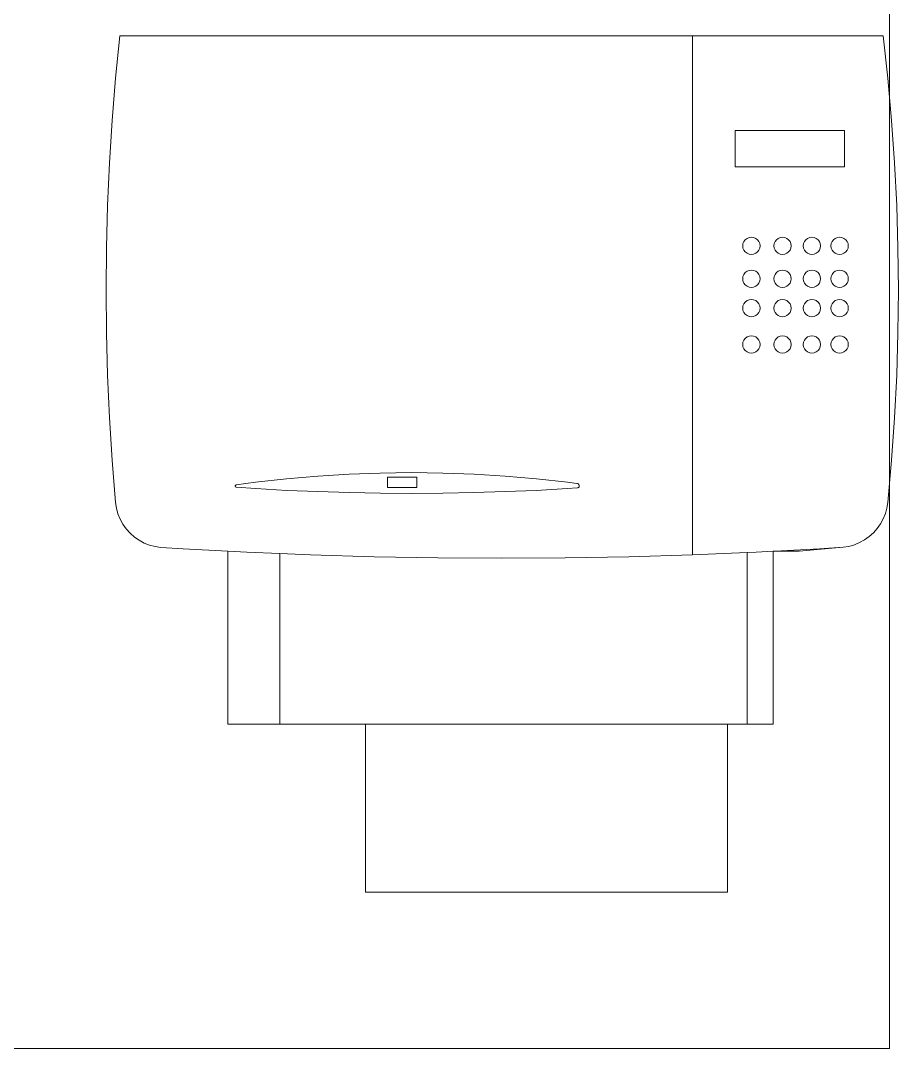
# Model space of a CAD drawing. Header units: metres. Extents: x 28 to 148, y 23 to 113.
# Drawn here: x 131.908 to 132.415, y 40.751 to 41.345 of the extents above; entities that cross this region are included whole.
import ezdxf

# ---------------------------------------------------------------- set-up
doc = ezdxf.new("R2010")
doc.units = ezdxf.units.M
doc.layers.add('Equipamiento SR', color=23, linetype='Continuous', lineweight=0)

# ---------------------------------------------------------------- blocks, each defined once
blk = doc.blocks.new('A$C102E17E8')
at = {"layer": 'Equipamiento SR'}
for p, q in [((0.32323, 0.45744), (0.29869, 0.45679)), ((0.34777, 0.45766), (0.32323, 0.45744)), ((0.37232, 0.45744), (0.34777, 0.45766)), ((0.39686, 0.45679), (0.37232, 0.45744)), ((0.2219, 0.45172), (0.21867, 0.45085)), ((0.2252, 0.45221), (0.2219, 0.45172)), ((0.24967, 0.45417), (0.2252, 0.45221)), ((0.27417, 0.4557), (0.24967, 0.45417)), ((0.29869, 0.45679), (0.27417, 0.4557)), ((0.42138, 0.4557), (0.39686, 0.45679)), ((0.44588, 0.45417), (0.42138, 0.4557)), ((0.47034, 0.45221), (0.44588, 0.45417)), ((0.49477, 0.44982), (0.47034, 0.45221)), ((0.2099, 0.44609), (0.20742, 0.44385)), ((0.21263, 0.44801), (0.2099, 0.44609)), ((0.21557, 0.44961), (0.21263, 0.44801)), ((0.21867, 0.45085), (0.21557, 0.44961)), ((0.49477, 0.119), (0.49477, 0.44982)), ((0.20521, 0.44135), (0.2033, 0.4386)), ((0.20742, 0.44385), (0.20521, 0.44135)), ((0.20174, 0.43565), (0.20052, 0.43254)), ((0.2033, 0.4386), (0.20174, 0.43565)), ((0.19968, 0.4293), (0.19922, 0.42599)), ((0.20052, 0.43254), (0.19968, 0.4293)), ((0.19922, 0.42599), (0.19838, 0.41312)), ((0.19838, 0.41312), (0.197, 0.38728)), ((0.097, 0.35728), (0.097, 0.38728)), ((0.097, 0.38728), (0.197, 0.38728)), ((0.197, 0.38728), (0.19642, 0.37639)), ((0.23396, 0.38255), (0.23319, 0.37126)), ((0.23403, 0.38268), (0.23396, 0.38255)), ((0.23412, 0.3828), (0.23403, 0.38268)), ((0.23423, 0.3829), (0.23412, 0.3828)), ((0.23436, 0.38297), (0.23423, 0.3829)), ((0.2345, 0.38302), (0.23436, 0.38297)), ((0.23465, 0.38303), (0.2345, 0.38302)), ((0.23479, 0.38302), (0.23465, 0.38303)), ((0.23493, 0.38297), (0.23479, 0.38302)), ((0.23506, 0.3829), (0.23493, 0.38297)), ((0.23517, 0.3828), (0.23506, 0.3829)), ((0.23526, 0.38268), (0.23517, 0.3828)), ((0.23533, 0.38255), (0.23526, 0.38268)), ((0.23533, 0.38255), (0.23686, 0.37133)), ((0.19642, 0.37639), (0.19563, 0.35728)), ((0.23319, 0.37126), (0.23219, 0.35327)), ((0.23686, 0.37133), (0.23886, 0.35338)), ((0.097, 0.30779), (0.097, 0.35728)), ((0.19563, 0.35728), (0.097, 0.35728)), ((0.19563, 0.35728), (0.19489, 0.33964)), ((0.23219, 0.35327), (0.23142, 0.33527)), ((0.23886, 0.35338), (0.24041, 0.33538)), ((0.19489, 0.33964), (0.1938, 0.30288)), ((0.23142, 0.33527), (0.23086, 0.31726)), ((0.24041, 0.33538), (0.24153, 0.31735)), ((0.23086, 0.31726), (0.23053, 0.29925)), ((0.24153, 0.31735), (0.24219, 0.29929)), ((0, 0.09879), (0, 0.30779)), ((0, 0.30779), (0.06688, 0.30779)), ((0.06688, 0.30779), (0.097, 0.30779)), ((0.097, 0.30779), (0.097, 0.09879)), ((0.097, 0.09879), (0.097, 0.30779)), ((0.1938, 0.30288), (0.19315, 0.2661)), ((0.23053, 0.29925), (0.23042, 0.28123)), ((0.24219, 0.29929), (0.24242, 0.28123)), ((0.23375, 0.2951), (0.23375, 0.2781)), ((0.23975, 0.2951), (0.23375, 0.2951)), ((0.23975, 0.2781), (0.23975, 0.2951)), ((0.23042, 0.28123), (0.23053, 0.26321)), ((0.24242, 0.28123), (0.24219, 0.26317)), ((0.23375, 0.2781), (0.23975, 0.2781)), ((0.19315, 0.2661), (0.19293, 0.22932)), ((0.23053, 0.26321), (0.23086, 0.2452)), ((0.24219, 0.26317), (0.24153, 0.24511)), ((0.23086, 0.2452), (0.23142, 0.22719)), ((0.24153, 0.24511), (0.24041, 0.22708)), ((0.19293, 0.22932), (0.19315, 0.19254)), ((0.23142, 0.22719), (0.23219, 0.20919)), ((0.24041, 0.22708), (0.23886, 0.20908)), ((0.23219, 0.20919), (0.23319, 0.19121)), ((0.23886, 0.20908), (0.23686, 0.19113)), ((0.19315, 0.19254), (0.1938, 0.15577)), ((0.23319, 0.19121), (0.23358, 0.1855)), ((0.23686, 0.19113), (0.23611, 0.18567)), ((0.23365, 0.18517), (0.23358, 0.1855)), ((0.2338, 0.18488), (0.23365, 0.18517)), ((0.23401, 0.18463), (0.2338, 0.18488)), ((0.23429, 0.18445), (0.23401, 0.18463)), ((0.2346, 0.18434), (0.23429, 0.18445)), ((0.23493, 0.18432), (0.2346, 0.18434)), ((0.23526, 0.18438), (0.23493, 0.18432)), ((0.23556, 0.18453), (0.23526, 0.18438)), ((0.2358, 0.18475), (0.23556, 0.18453)), ((0.23599, 0.18503), (0.2358, 0.18475)), ((0.23609, 0.18534), (0.23599, 0.18503)), ((0.23611, 0.18567), (0.23609, 0.18534)), ((0.1938, 0.15577), (0.19489, 0.119)), ((0.19489, 0.119), (0.49477, 0.119)), ((0.19489, 0.119), (0.19621, 0.08728)), ((0.49477, 0.00882), (0.49477, 0.119)), ((0.06688, 0.09879), (0, 0.09879)), ((0.097, 0.09879), (0.06688, 0.09879)), ((0.097, 0.08728), (0.097, 0.09879)), ((0.31398, 0.08928), (0.31295, 0.08849)), ((0.31519, 0.08978), (0.31398, 0.08928)), ((0.31648, 0.08995), (0.31519, 0.08978)), ((0.31778, 0.08978), (0.31648, 0.08995)), ((0.31898, 0.08928), (0.31778, 0.08978)), ((0.32002, 0.08849), (0.31898, 0.08928)), ((0.33498, 0.08928), (0.33395, 0.08849)), ((0.33619, 0.08978), (0.33498, 0.08928)), ((0.33748, 0.08995), (0.33619, 0.08978)), ((0.33878, 0.08978), (0.33748, 0.08995)), ((0.33998, 0.08928), (0.33878, 0.08978)), ((0.34102, 0.08849), (0.33998, 0.08928)), ((0.35198, 0.08928), (0.35095, 0.08849)), ((0.35319, 0.08978), (0.35198, 0.08928)), ((0.35448, 0.08995), (0.35319, 0.08978)), ((0.35578, 0.08978), (0.35448, 0.08995)), ((0.35698, 0.08928), (0.35578, 0.08978)), ((0.35802, 0.08849), (0.35698, 0.08928)), ((0.37098, 0.08928), (0.36995, 0.08849)), ((0.37219, 0.08978), (0.37098, 0.08928)), ((0.37348, 0.08995), (0.37219, 0.08978)), ((0.37478, 0.08978), (0.37348, 0.08995)), ((0.37598, 0.08928), (0.37478, 0.08978)), ((0.37702, 0.08849), (0.37598, 0.08928)), ((0.4191, 0.09424), (0.4401, 0.09424)), ((0.4191, 0.03124), (0.4191, 0.09424)), ((0.4401, 0.03124), (0.4401, 0.09424)), ((0.097, 0.08728), (0.19621, 0.08728)), ((0.097, 0.07228), (0.097, 0.08728)), ((0.19621, 0.08728), (0.19642, 0.08225)), ((0.31165, 0.08625), (0.31148, 0.08495)), ((0.31148, 0.08495), (0.31165, 0.08366)), ((0.31215, 0.08745), (0.31165, 0.08625)), ((0.31165, 0.08366), (0.31215, 0.08245)), ((0.31295, 0.08849), (0.31215, 0.08745)), ((0.32081, 0.08745), (0.32002, 0.08849)), ((0.32131, 0.08625), (0.32081, 0.08745)), ((0.32081, 0.08245), (0.32131, 0.08366)), ((0.32148, 0.08495), (0.32131, 0.08625)), ((0.32131, 0.08366), (0.32148, 0.08495)), ((0.33265, 0.08625), (0.33248, 0.08495)), ((0.33248, 0.08495), (0.33265, 0.08366)), ((0.33315, 0.08745), (0.33265, 0.08625)), ((0.33265, 0.08366), (0.33315, 0.08245)), ((0.33395, 0.08849), (0.33315, 0.08745)), ((0.34181, 0.08745), (0.34102, 0.08849)), ((0.34231, 0.08625), (0.34181, 0.08745)), ((0.34181, 0.08245), (0.34231, 0.08366)), ((0.34248, 0.08495), (0.34231, 0.08625)), ((0.34231, 0.08366), (0.34248, 0.08495)), ((0.34965, 0.08625), (0.34948, 0.08495)), ((0.34948, 0.08495), (0.34965, 0.08366)), ((0.35015, 0.08745), (0.34965, 0.08625)), ((0.34965, 0.08366), (0.35015, 0.08245)), ((0.35095, 0.08849), (0.35015, 0.08745)), ((0.35881, 0.08745), (0.35802, 0.08849)), ((0.35931, 0.08625), (0.35881, 0.08745)), ((0.35881, 0.08245), (0.35931, 0.08366)), ((0.35948, 0.08495), (0.35931, 0.08625)), ((0.35931, 0.08366), (0.35948, 0.08495)), ((0.36865, 0.08625), (0.36848, 0.08495)), ((0.36848, 0.08495), (0.36865, 0.08366)), ((0.36915, 0.08745), (0.36865, 0.08625)), ((0.36865, 0.08366), (0.36915, 0.08245)), ((0.36995, 0.08849), (0.36915, 0.08745)), ((0.37781, 0.08745), (0.37702, 0.08849)), ((0.37831, 0.08625), (0.37781, 0.08745)), ((0.37781, 0.08245), (0.37831, 0.08366)), ((0.37848, 0.08495), (0.37831, 0.08625)), ((0.37831, 0.08366), (0.37848, 0.08495)), ((0.19642, 0.08225), (0.19695, 0.07228)), ((0.31215, 0.08245), (0.31295, 0.08142)), ((0.31295, 0.08142), (0.31398, 0.08062)), ((0.31398, 0.08062), (0.31519, 0.08012)), ((0.31519, 0.08012), (0.31648, 0.07995)), ((0.31648, 0.07995), (0.31778, 0.08012)), ((0.31778, 0.08012), (0.31898, 0.08062)), ((0.31898, 0.08062), (0.32002, 0.08142)), ((0.32002, 0.08142), (0.32081, 0.08245)), ((0.33315, 0.08245), (0.33395, 0.08142)), ((0.33395, 0.08142), (0.33498, 0.08062)), ((0.33498, 0.08062), (0.33619, 0.08012)), ((0.33619, 0.08012), (0.33748, 0.07995)), ((0.33748, 0.07995), (0.33878, 0.08012)), ((0.33878, 0.08012), (0.33998, 0.08062)), ((0.33998, 0.08062), (0.34102, 0.08142)), ((0.34102, 0.08142), (0.34181, 0.08245)), ((0.35015, 0.08245), (0.35095, 0.08142)), ((0.35095, 0.08142), (0.35198, 0.08062)), ((0.35198, 0.08062), (0.35319, 0.08012)), ((0.35319, 0.08012), (0.35448, 0.07995)), ((0.35448, 0.07995), (0.35578, 0.08012)), ((0.35578, 0.08012), (0.35698, 0.08062)), ((0.35698, 0.08062), (0.35802, 0.08142)), ((0.35802, 0.08142), (0.35881, 0.08245)), ((0.36915, 0.08245), (0.36995, 0.08142)), ((0.36995, 0.08142), (0.37098, 0.08062)), ((0.37098, 0.08062), (0.37219, 0.08012)), ((0.37219, 0.08012), (0.37348, 0.07995)), ((0.37348, 0.07995), (0.37478, 0.08012)), ((0.37478, 0.08012), (0.37598, 0.08062)), ((0.37598, 0.08062), (0.37702, 0.08142)), ((0.37702, 0.08142), (0.37781, 0.08245)), ((0.097, 0.07228), (0.19695, 0.07228)), ((0.19695, 0.07228), (0.197, 0.07136)), ((0.197, 0.07136), (0.197, 0.05728)), ((0.197, 0.07136), (0.19838, 0.04552)), ((0.31398, 0.07128), (0.31295, 0.07049)), ((0.31519, 0.07178), (0.31398, 0.07128)), ((0.31648, 0.07195), (0.31519, 0.07178)), ((0.31778, 0.07178), (0.31648, 0.07195)), ((0.31898, 0.07128), (0.31778, 0.07178)), ((0.32002, 0.07049), (0.31898, 0.07128)), ((0.33498, 0.07128), (0.33395, 0.07049)), ((0.33619, 0.07178), (0.33498, 0.07128)), ((0.33748, 0.07195), (0.33619, 0.07178)), ((0.33878, 0.07178), (0.33748, 0.07195)), ((0.33998, 0.07128), (0.33878, 0.07178)), ((0.34102, 0.07049), (0.33998, 0.07128)), ((0.35198, 0.07128), (0.35095, 0.07049)), ((0.35319, 0.07178), (0.35198, 0.07128)), ((0.35448, 0.07195), (0.35319, 0.07178)), ((0.35578, 0.07178), (0.35448, 0.07195)), ((0.35698, 0.07128), (0.35578, 0.07178)), ((0.35802, 0.07049), (0.35698, 0.07128)), ((0.37098, 0.07128), (0.36995, 0.07049)), ((0.37219, 0.07178), (0.37098, 0.07128)), ((0.37348, 0.07195), (0.37219, 0.07178)), ((0.37478, 0.07178), (0.37348, 0.07195)), ((0.37598, 0.07128), (0.37478, 0.07178)), ((0.37702, 0.07049), (0.37598, 0.07128)), ((0.31165, 0.06825), (0.31148, 0.06695)), ((0.31148, 0.06695), (0.31165, 0.06566)), ((0.31215, 0.06945), (0.31165, 0.06825)), ((0.31165, 0.06566), (0.31215, 0.06445)), ((0.31295, 0.07049), (0.31215, 0.06945)), ((0.32081, 0.06945), (0.32002, 0.07049)), ((0.32131, 0.06825), (0.32081, 0.06945)), ((0.32081, 0.06445), (0.32131, 0.06566)), ((0.32148, 0.06695), (0.32131, 0.06825)), ((0.32131, 0.06566), (0.32148, 0.06695)), ((0.33265, 0.06825), (0.33248, 0.06695)), ((0.33248, 0.06695), (0.33265, 0.06566)), ((0.33315, 0.06945), (0.33265, 0.06825)), ((0.33265, 0.06566), (0.33315, 0.06445)), ((0.33395, 0.07049), (0.33315, 0.06945)), ((0.34181, 0.06945), (0.34102, 0.07049)), ((0.34231, 0.06825), (0.34181, 0.06945)), ((0.34181, 0.06445), (0.34231, 0.06566)), ((0.34248, 0.06695), (0.34231, 0.06825)), ((0.34231, 0.06566), (0.34248, 0.06695)), ((0.34965, 0.06825), (0.34948, 0.06695)), ((0.34948, 0.06695), (0.34965, 0.06566)), ((0.35015, 0.06945), (0.34965, 0.06825)), ((0.34965, 0.06566), (0.35015, 0.06445)), ((0.35095, 0.07049), (0.35015, 0.06945)), ((0.35881, 0.06945), (0.35802, 0.07049)), ((0.35931, 0.06825), (0.35881, 0.06945)), ((0.35881, 0.06445), (0.35931, 0.06566)), ((0.35948, 0.06695), (0.35931, 0.06825)), ((0.35931, 0.06566), (0.35948, 0.06695)), ((0.36865, 0.06825), (0.36848, 0.06695)), ((0.36848, 0.06695), (0.36865, 0.06566)), ((0.36915, 0.06945), (0.36865, 0.06825)), ((0.36865, 0.06566), (0.36915, 0.06445)), ((0.36995, 0.07049), (0.36915, 0.06945)), ((0.37781, 0.06945), (0.37702, 0.07049)), ((0.37831, 0.06825), (0.37781, 0.06945)), ((0.37781, 0.06445), (0.37831, 0.06566)), ((0.37848, 0.06695), (0.37831, 0.06825)), ((0.37831, 0.06566), (0.37848, 0.06695)), ((0.31215, 0.06445), (0.31295, 0.06342)), ((0.31295, 0.06342), (0.31398, 0.06262)), ((0.31398, 0.06262), (0.31519, 0.06212)), ((0.31519, 0.06212), (0.31648, 0.06195)), ((0.31648, 0.06195), (0.31778, 0.06212)), ((0.31778, 0.06212), (0.31898, 0.06262)), ((0.31898, 0.06262), (0.32002, 0.06342)), ((0.32002, 0.06342), (0.32081, 0.06445)), ((0.33315, 0.06445), (0.33395, 0.06342)), ((0.33395, 0.06342), (0.33498, 0.06262)), ((0.33498, 0.06262), (0.33619, 0.06212)), ((0.33619, 0.06212), (0.33748, 0.06195)), ((0.33748, 0.06195), (0.33878, 0.06212)), ((0.33878, 0.06212), (0.33998, 0.06262)), ((0.33998, 0.06262), (0.34102, 0.06342)), ((0.34102, 0.06342), (0.34181, 0.06445)), ((0.35015, 0.06445), (0.35095, 0.06342)), ((0.35095, 0.06342), (0.35198, 0.06262)), ((0.35198, 0.06262), (0.35319, 0.06212)), ((0.35319, 0.06212), (0.35448, 0.06195)), ((0.35448, 0.06195), (0.35578, 0.06212)), ((0.35578, 0.06212), (0.35698, 0.06262)), ((0.35698, 0.06262), (0.35802, 0.06342)), ((0.35802, 0.06342), (0.35881, 0.06445)), ((0.36915, 0.06445), (0.36995, 0.06342)), ((0.36995, 0.06342), (0.37098, 0.06262)), ((0.37098, 0.06262), (0.37219, 0.06212)), ((0.37219, 0.06212), (0.37348, 0.06195)), ((0.37348, 0.06195), (0.37478, 0.06212)), ((0.37478, 0.06212), (0.37598, 0.06262)), ((0.37598, 0.06262), (0.37702, 0.06342)), ((0.37702, 0.06342), (0.37781, 0.06445)), ((0.19927, 0.03185), (0.197, 0.05728)), ((0.31295, 0.05349), (0.31215, 0.05245)), ((0.31398, 0.05428), (0.31295, 0.05349)), ((0.31519, 0.05478), (0.31398, 0.05428)), ((0.31648, 0.05495), (0.31519, 0.05478)), ((0.31778, 0.05478), (0.31648, 0.05495)), ((0.31898, 0.05428), (0.31778, 0.05478)), ((0.32002, 0.05349), (0.31898, 0.05428)), ((0.32081, 0.05245), (0.32002, 0.05349)), ((0.33395, 0.05349), (0.33315, 0.05245)), ((0.33498, 0.05428), (0.33395, 0.05349)), ((0.33619, 0.05478), (0.33498, 0.05428)), ((0.33748, 0.05495), (0.33619, 0.05478)), ((0.33878, 0.05478), (0.33748, 0.05495)), ((0.33998, 0.05428), (0.33878, 0.05478)), ((0.34102, 0.05349), (0.33998, 0.05428)), ((0.34181, 0.05245), (0.34102, 0.05349)), ((0.35095, 0.05349), (0.35015, 0.05245)), ((0.35198, 0.05428), (0.35095, 0.05349)), ((0.35319, 0.05478), (0.35198, 0.05428)), ((0.35448, 0.05495), (0.35319, 0.05478)), ((0.35578, 0.05478), (0.35448, 0.05495)), ((0.35698, 0.05428), (0.35578, 0.05478)), ((0.35802, 0.05349), (0.35698, 0.05428)), ((0.35881, 0.05245), (0.35802, 0.05349)), ((0.36995, 0.05349), (0.36915, 0.05245)), ((0.37098, 0.05428), (0.36995, 0.05349)), ((0.37219, 0.05478), (0.37098, 0.05428)), ((0.37348, 0.05495), (0.37219, 0.05478)), ((0.37478, 0.05478), (0.37348, 0.05495)), ((0.37598, 0.05428), (0.37478, 0.05478)), ((0.37702, 0.05349), (0.37598, 0.05428)), ((0.37781, 0.05245), (0.37702, 0.05349)), ((0.31165, 0.05125), (0.31148, 0.04995)), ((0.31148, 0.04995), (0.31165, 0.04866)), ((0.31215, 0.05245), (0.31165, 0.05125)), ((0.31165, 0.04866), (0.31215, 0.04745)), ((0.32131, 0.05125), (0.32081, 0.05245)), ((0.32081, 0.04745), (0.32131, 0.04866)), ((0.32148, 0.04995), (0.32131, 0.05125)), ((0.32131, 0.04866), (0.32148, 0.04995)), ((0.33265, 0.05125), (0.33248, 0.04995)), ((0.33248, 0.04995), (0.33265, 0.04866)), ((0.33315, 0.05245), (0.33265, 0.05125)), ((0.33265, 0.04866), (0.33315, 0.04745)), ((0.34231, 0.05125), (0.34181, 0.05245)), ((0.34181, 0.04745), (0.34231, 0.04866)), ((0.34248, 0.04995), (0.34231, 0.05125)), ((0.34231, 0.04866), (0.34248, 0.04995)), ((0.34965, 0.05125), (0.34948, 0.04995)), ((0.34948, 0.04995), (0.34965, 0.04866)), ((0.35015, 0.05245), (0.34965, 0.05125)), ((0.34965, 0.04866), (0.35015, 0.04745)), ((0.35931, 0.05125), (0.35881, 0.05245)), ((0.35881, 0.04745), (0.35931, 0.04866)), ((0.35948, 0.04995), (0.35931, 0.05125)), ((0.35931, 0.04866), (0.35948, 0.04995)), ((0.36865, 0.05125), (0.36848, 0.04995)), ((0.36848, 0.04995), (0.36865, 0.04866)), ((0.36915, 0.05245), (0.36865, 0.05125)), ((0.36865, 0.04866), (0.36915, 0.04745)), ((0.37831, 0.05125), (0.37781, 0.05245)), ((0.37781, 0.04745), (0.37831, 0.04866)), ((0.37848, 0.04995), (0.37831, 0.05125)), ((0.37831, 0.04866), (0.37848, 0.04995)), ((0.19838, 0.04552), (0.19927, 0.03185)), ((0.31215, 0.04745), (0.31295, 0.04642)), ((0.31295, 0.04642), (0.31398, 0.04562)), ((0.31398, 0.04562), (0.31519, 0.04512)), ((0.31519, 0.04512), (0.31648, 0.04495)), ((0.31648, 0.04495), (0.31778, 0.04512)), ((0.31778, 0.04512), (0.31898, 0.04562)), ((0.31898, 0.04562), (0.32002, 0.04642)), ((0.32002, 0.04642), (0.32081, 0.04745)), ((0.33315, 0.04745), (0.33395, 0.04642)), ((0.33395, 0.04642), (0.33498, 0.04562)), ((0.33498, 0.04562), (0.33619, 0.04512)), ((0.33619, 0.04512), (0.33748, 0.04495)), ((0.33748, 0.04495), (0.33878, 0.04512)), ((0.33878, 0.04512), (0.33998, 0.04562)), ((0.33998, 0.04562), (0.34102, 0.04642)), ((0.34102, 0.04642), (0.34181, 0.04745)), ((0.35015, 0.04745), (0.35095, 0.04642)), ((0.35095, 0.04642), (0.35198, 0.04562)), ((0.35198, 0.04562), (0.35319, 0.04512)), ((0.35319, 0.04512), (0.35448, 0.04495)), ((0.35448, 0.04495), (0.35578, 0.04512)), ((0.35578, 0.04512), (0.35698, 0.04562)), ((0.35698, 0.04562), (0.35802, 0.04642)), ((0.35802, 0.04642), (0.35881, 0.04745)), ((0.36915, 0.04745), (0.36995, 0.04642)), ((0.36995, 0.04642), (0.37098, 0.04562)), ((0.37098, 0.04562), (0.37219, 0.04512)), ((0.37219, 0.04512), (0.37348, 0.04495)), ((0.37348, 0.04495), (0.37478, 0.04512)), ((0.37478, 0.04512), (0.37598, 0.04562)), ((0.37598, 0.04562), (0.37702, 0.04642)), ((0.37702, 0.04642), (0.37781, 0.04745)), ((0.31215, 0.03645), (0.31165, 0.03525)), ((0.31295, 0.03749), (0.31215, 0.03645)), ((0.31398, 0.03828), (0.31295, 0.03749)), ((0.31519, 0.03878), (0.31398, 0.03828)), ((0.31648, 0.03895), (0.31519, 0.03878)), ((0.31778, 0.03878), (0.31648, 0.03895)), ((0.31898, 0.03828), (0.31778, 0.03878)), ((0.32002, 0.03749), (0.31898, 0.03828)), ((0.32081, 0.03645), (0.32002, 0.03749)), ((0.32131, 0.03525), (0.32081, 0.03645)), ((0.33315, 0.03645), (0.33265, 0.03525)), ((0.33395, 0.03749), (0.33315, 0.03645)), ((0.33498, 0.03828), (0.33395, 0.03749)), ((0.33619, 0.03878), (0.33498, 0.03828)), ((0.33748, 0.03895), (0.33619, 0.03878)), ((0.33878, 0.03878), (0.33748, 0.03895)), ((0.33998, 0.03828), (0.33878, 0.03878)), ((0.34102, 0.03749), (0.33998, 0.03828)), ((0.34181, 0.03645), (0.34102, 0.03749)), ((0.34231, 0.03525), (0.34181, 0.03645)), ((0.35015, 0.03645), (0.34965, 0.03525)), ((0.35095, 0.03749), (0.35015, 0.03645)), ((0.35198, 0.03828), (0.35095, 0.03749)), ((0.35319, 0.03878), (0.35198, 0.03828)), ((0.35448, 0.03895), (0.35319, 0.03878)), ((0.35578, 0.03878), (0.35448, 0.03895)), ((0.35698, 0.03828), (0.35578, 0.03878)), ((0.35802, 0.03749), (0.35698, 0.03828)), ((0.35881, 0.03645), (0.35802, 0.03749)), ((0.35931, 0.03525), (0.35881, 0.03645)), ((0.36915, 0.03645), (0.36865, 0.03525)), ((0.36995, 0.03749), (0.36915, 0.03645)), ((0.37098, 0.03828), (0.36995, 0.03749)), ((0.37219, 0.03878), (0.37098, 0.03828)), ((0.37348, 0.03895), (0.37219, 0.03878)), ((0.37478, 0.03878), (0.37348, 0.03895)), ((0.37598, 0.03828), (0.37478, 0.03878)), ((0.37702, 0.03749), (0.37598, 0.03828)), ((0.37781, 0.03645), (0.37702, 0.03749)), ((0.37831, 0.03525), (0.37781, 0.03645)), ((0.19981, 0.0286), (0.19927, 0.03185)), ((0.31165, 0.03525), (0.31148, 0.03395)), ((0.31148, 0.03395), (0.31165, 0.03266)), ((0.31165, 0.03266), (0.31215, 0.03145)), ((0.31215, 0.03145), (0.31295, 0.03042)), ((0.31295, 0.03042), (0.31398, 0.02962)), ((0.31898, 0.02962), (0.32002, 0.03042)), ((0.32002, 0.03042), (0.32081, 0.03145)), ((0.32081, 0.03145), (0.32131, 0.03266)), ((0.32148, 0.03395), (0.32131, 0.03525)), ((0.32131, 0.03266), (0.32148, 0.03395)), ((0.33265, 0.03525), (0.33248, 0.03395)), ((0.33248, 0.03395), (0.33265, 0.03266)), ((0.33265, 0.03266), (0.33315, 0.03145)), ((0.33315, 0.03145), (0.33395, 0.03042)), ((0.33395, 0.03042), (0.33498, 0.02962)), ((0.33998, 0.02962), (0.34102, 0.03042)), ((0.34102, 0.03042), (0.34181, 0.03145)), ((0.34181, 0.03145), (0.34231, 0.03266)), ((0.34248, 0.03395), (0.34231, 0.03525)), ((0.34231, 0.03266), (0.34248, 0.03395)), ((0.34965, 0.03525), (0.34948, 0.03395)), ((0.34948, 0.03395), (0.34965, 0.03266)), ((0.34965, 0.03266), (0.35015, 0.03145)), ((0.35015, 0.03145), (0.35095, 0.03042)), ((0.35095, 0.03042), (0.35198, 0.02962)), ((0.35698, 0.02962), (0.35802, 0.03042)), ((0.35802, 0.03042), (0.35881, 0.03145)), ((0.35881, 0.03145), (0.35931, 0.03266)), ((0.35948, 0.03395), (0.35931, 0.03525)), ((0.35931, 0.03266), (0.35948, 0.03395)), ((0.36865, 0.03525), (0.36848, 0.03395)), ((0.36848, 0.03395), (0.36865, 0.03266)), ((0.36865, 0.03266), (0.36915, 0.03145)), ((0.36915, 0.03145), (0.36995, 0.03042)), ((0.36995, 0.03042), (0.37098, 0.02962)), ((0.37598, 0.02962), (0.37702, 0.03042)), ((0.37702, 0.03042), (0.37781, 0.03145)), ((0.37781, 0.03145), (0.37831, 0.03266)), ((0.37848, 0.03395), (0.37831, 0.03525)), ((0.37831, 0.03266), (0.37848, 0.03395)), ((0.4401, 0.03124), (0.4191, 0.03124)), ((0.20071, 0.02544), (0.19981, 0.0286)), ((0.20196, 0.0224), (0.20071, 0.02544)), ((0.31398, 0.02962), (0.31519, 0.02912)), ((0.31519, 0.02912), (0.31648, 0.02895)), ((0.31648, 0.02895), (0.31778, 0.02912)), ((0.31778, 0.02912), (0.31898, 0.02962)), ((0.33498, 0.02962), (0.33619, 0.02912)), ((0.33619, 0.02912), (0.33748, 0.02895)), ((0.33748, 0.02895), (0.33878, 0.02912)), ((0.33878, 0.02912), (0.33998, 0.02962)), ((0.35198, 0.02962), (0.35319, 0.02912)), ((0.35319, 0.02912), (0.35448, 0.02895)), ((0.35448, 0.02895), (0.35578, 0.02912)), ((0.35578, 0.02912), (0.35698, 0.02962)), ((0.37098, 0.02962), (0.37219, 0.02912)), ((0.37219, 0.02912), (0.37348, 0.02895)), ((0.37348, 0.02895), (0.37478, 0.02912)), ((0.37478, 0.02912), (0.37598, 0.02962)), ((0.20356, 0.01952), (0.20196, 0.0224)), ((0.20546, 0.01684), (0.20356, 0.01952)), ((0.20766, 0.01439), (0.20546, 0.01684)), ((0.21013, 0.01221), (0.20766, 0.01439)), ((0.21282, 0.01032), (0.21013, 0.01221)), ((0.21571, 0.00875), (0.21282, 0.01032)), ((0.21876, 0.00752), (0.21571, 0.00875)), ((0.22193, 0.00664), (0.21876, 0.00752)), ((0.22518, 0.00613), (0.22193, 0.00664)), ((0.24964, 0.00392), (0.22518, 0.00613)), ((0.47036, 0.00613), (0.4459, 0.00392)), ((0.49477, 0.00882), (0.47036, 0.00613)), ((0.27414, 0.00221), (0.24964, 0.00392)), ((0.29867, 0.00098), (0.27414, 0.00221)), ((0.32322, 0.00025), (0.29867, 0.00098)), ((0.34777, 0), (0.32322, 0.00025)), ((0.37233, 0.00025), (0.34777, 0)), ((0.39688, 0.00098), (0.37233, 0.00025)), ((0.42141, 0.00221), (0.39688, 0.00098)), ((0.4459, 0.00392), (0.42141, 0.00221))]:
    blk.add_line(p, q, dxfattribs=at)

msp = doc.modelspace()

# ---------------------------------------------------------------- linework, layer by layer
at = {"layer": 'Equipamiento SR', "elevation": -0.04243}
msp.add_lwpolyline([(130.90992, 41.35093), (132.40992, 41.35093), (132.40992, 40.75093), (130.90992, 40.75093)], close=True, dxfattribs=at)

# ---------------------------------------------------------------- block references
at = {"layer": 'Equipamiento SR', "rotation": 90}
msp.add_blockref('A$C102E17E8', (132.41513, 40.84126, -0.08486), dxfattribs=at)

doc.saveas('drawing.dxf')
